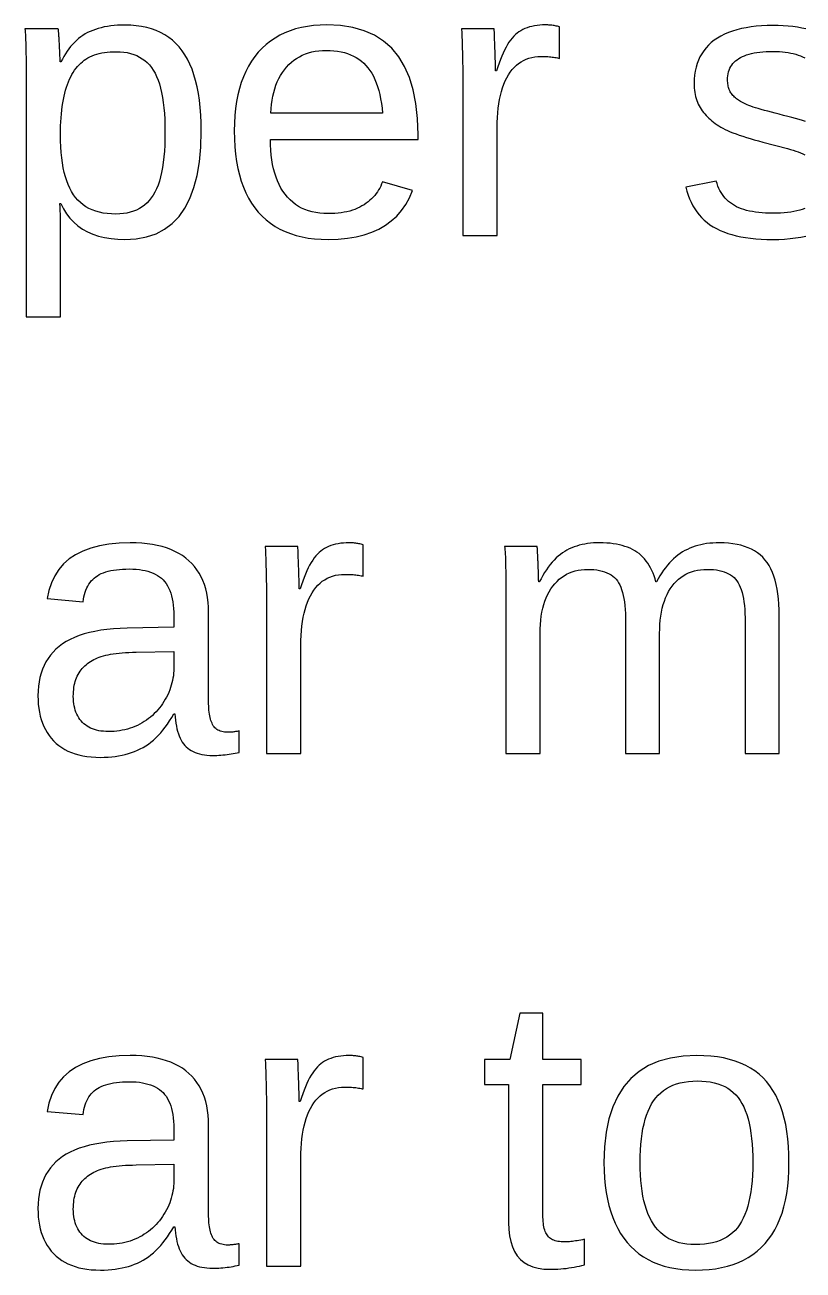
# Model space of a CAD drawing. Extents: x -27 to 133, y -77 to 15.
# Drawn here: x 80.68 to 85.23, y -76.61 to -69.33 of the extents above; entities that cross this region are included whole.
import ezdxf

# ---------------------------------------------------------------- set-up
doc = ezdxf.new("R2010")
doc.units = 0
doc.layers.get('0').update_dxf_attribs({"linetype": 'CONTINUOUS'})

msp = doc.modelspace()

# ---------------------------------------------------------------- linework, layer by layer
for points in [[(80.8902, -70.5646), (80.8902, -70.5377), (80.8901, -70.5129), (80.89, -70.4901), (80.8898, -70.4693), (80.8896, -70.4506), (80.8893, -70.4339), (80.8889, -70.4193), (80.8885, -70.4067), (80.8881, -70.3962), (80.8876, -70.3876), (80.887, -70.3812), (80.8864, -70.3767), (80.8858, -70.3743), (80.8914, -70.3743), (80.9072, -70.4055), (80.9253, -70.4341), (80.9455, -70.4602), (80.9679, -70.4839), (80.9925, -70.505), (81.0193, -70.5237), (81.0482, -70.5399), (81.0793, -70.5536), (81.1125, -70.5648), (81.148, -70.5735), (81.1856, -70.5797), (81.2254, -70.5834), (81.2673, -70.5847), (81.3332, -70.5809), (81.3938, -70.5697), (81.4491, -70.551), (81.4992, -70.5247), (81.544, -70.491), (81.5835, -70.4498), (81.6178, -70.4011), (81.6468, -70.3449), (81.6705, -70.2812), (81.6889, -70.21), (81.7021, -70.1313), (81.71, -70.0451), (81.7126, -69.9514), (81.712, -69.903), (81.71, -69.8566), (81.7067, -69.8123), (81.7022, -69.77), (81.6963, -69.7297), (81.689, -69.6914), (81.6805, -69.6552), (81.6707, -69.621), (81.6595, -69.5888), (81.6471, -69.5586), (81.6333, -69.5305), (81.6182, -69.5044), (81.6019, -69.4803), (81.5842, -69.4582), (81.5651, -69.4377), (81.5447, -69.4191), (81.523, -69.4023), (81.4999, -69.3872), (81.4755, -69.3739), (81.4498, -69.3623), (81.4227, -69.3526), (81.3943, -69.3446), (81.3646, -69.3384), (81.3335, -69.3339), (81.3011, -69.3313), (81.2673, -69.3304), (81.2454, -69.3307), (81.2242, -69.3316), (81.2037, -69.3332), (81.1838, -69.3353), (81.1646, -69.3381), (81.146, -69.3415), (81.1281, -69.3455), (81.1108, -69.3501), (81.0943, -69.3553), (81.0784, -69.3612), (81.0631, -69.3677), (81.0485, -69.3747), (81.0346, -69.3824), (81.0212, -69.3908), (81.0082, -69.3999), (80.9956, -69.4096), (80.9835, -69.4201), (80.9717, -69.4313), (80.9604, -69.4432), (80.9494, -69.4558), (80.9389, -69.4691), (80.9288, -69.4832), (80.9191, -69.4979), (80.9098, -69.5133), (80.9009, -69.5295), (80.8925, -69.5463), (80.888, -69.5463), (80.888, -69.5429), (80.8879, -69.539), (80.8879, -69.5346), (80.8877, -69.5299), (80.8876, -69.5247), (80.8874, -69.5191), (80.8872, -69.5131), (80.8869, -69.5066), (80.8867, -69.4998), (80.8863, -69.4925), (80.886, -69.4847), (80.8856, -69.4766), (80.8852, -69.468), (80.8848, -69.4594), (80.8844, -69.4512), (80.8839, -69.4433), (80.8835, -69.4357), (80.8831, -69.4285), (80.8827, -69.4217), (80.8824, -69.4152), (80.882, -69.409), (80.8816, -69.4032), (80.8812, -69.3978), (80.8809, -69.3927), (80.8805, -69.388), (80.8802, -69.3836), (80.8798, -69.3795), (80.8795, -69.3757), (80.8792, -69.3721), (80.8789, -69.3689), (80.8786, -69.3659), (80.8783, -69.3631), (80.8781, -69.3607), (80.8778, -69.3585), (80.8776, -69.3566), (80.8774, -69.355), (80.8772, -69.3536), (80.877, -69.3525), (80.8768, -69.3517), (80.6821, -69.3517), (80.6831, -69.3617), (80.684, -69.3732), (80.6849, -69.3863), (80.6856, -69.4008), (80.6863, -69.4168), (80.6869, -69.4344), (80.6874, -69.4534), (80.6878, -69.4739), (80.6882, -69.4959), (80.6885, -69.5194), (80.6887, -69.5444), (80.6888, -69.5709), (80.6888, -69.5989), (80.6888, -71.0378), (80.8902, -71.0378)], [(82.5132, -70.583), (82.5676, -70.5779), (82.6186, -70.5694), (82.6664, -70.5576), (82.7109, -70.5423), (82.7521, -70.5237), (82.79, -70.5016), (82.8247, -70.4762), (82.8561, -70.4474), (82.8843, -70.4152), (82.9092, -70.3796), (82.9308, -70.3406), (82.9491, -70.2983), (82.7723, -70.2479), (82.7677, -70.2601), (82.7625, -70.272), (82.7567, -70.2836), (82.7503, -70.2948), (82.7433, -70.3057), (82.7356, -70.3163), (82.7274, -70.3266), (82.7186, -70.3365), (82.7092, -70.3461), (82.6991, -70.3553), (82.6885, -70.3642), (82.6773, -70.3728), (82.6655, -70.3811), (82.653, -70.3888), (82.64, -70.396), (82.6263, -70.4025), (82.612, -70.4084), (82.5971, -70.4137), (82.5816, -70.4184), (82.5654, -70.4225), (82.5487, -70.4259), (82.5313, -70.4287), (82.5133, -70.4309), (82.4947, -70.4324), (82.4755, -70.4333), (82.4557, -70.4337), (82.4307, -70.433), (82.4066, -70.431), (82.3835, -70.4276), (82.3613, -70.423), (82.34, -70.4169), (82.3197, -70.4096), (82.3004, -70.4009), (82.2819, -70.3909), (82.2644, -70.3795), (82.2479, -70.3668), (82.2323, -70.3527), (82.2176, -70.3374), (82.2039, -70.3206), (82.1912, -70.3027), (82.1794, -70.2836), (82.1687, -70.2634), (82.159, -70.2421), (82.1504, -70.2196), (82.1427, -70.1961), (82.1361, -70.1714), (82.1305, -70.1455), (82.1259, -70.1186), (82.1223, -70.0905), (82.1198, -70.0613), (82.1183, -70.031), (82.1178, -69.9995), (82.9816, -69.9995), (82.9816, -69.9727), (82.9784, -69.8775), (82.9689, -69.7899), (82.9531, -69.71), (82.931, -69.6377), (82.9026, -69.5729), (82.8679, -69.5158), (82.8268, -69.4663), (82.7794, -69.4245), (82.7257, -69.3902), (82.6657, -69.3636), (82.5994, -69.3445), (82.5268, -69.3331), (82.4478, -69.3293), (82.4084, -69.3302), (82.3705, -69.3331), (82.3339, -69.3378), (82.2988, -69.3444), (82.2651, -69.353), (82.2328, -69.3634), (82.2019, -69.3757), (82.1725, -69.3899), (82.1445, -69.406), (82.1179, -69.424), (82.0928, -69.4438), (82.069, -69.4656), (82.0467, -69.4893), (82.0259, -69.5147), (82.0068, -69.5418), (81.9894, -69.5706), (81.9736, -69.601), (81.9595, -69.6331), (81.947, -69.6668), (81.9362, -69.7022), (81.9271, -69.7392), (81.9196, -69.7779), (81.9138, -69.8182), (81.9096, -69.8602), (81.9071, -69.9039), (81.9063, -69.9492), (81.9071, -69.9968), (81.9096, -70.0426), (81.9138, -70.0865), (81.9196, -70.1286), (81.9271, -70.1689), (81.9362, -70.2073), (81.947, -70.2439), (81.9595, -70.2786), (81.9736, -70.3115), (81.9894, -70.3426), (82.0068, -70.3718), (82.0259, -70.3992), (82.0467, -70.4247), (82.0691, -70.4484), (82.0929, -70.4701), (82.1183, -70.49), (82.1452, -70.508), (82.1737, -70.5241), (82.2036, -70.5383), (82.2351, -70.5506), (82.2681, -70.561), (82.3025, -70.5695), (82.3386, -70.5762), (82.3761, -70.5809), (82.4151, -70.5837), (82.4557, -70.5847)], [(83.4437, -69.9313), (83.4441, -69.9008), (83.4453, -69.8715), (83.4473, -69.8433), (83.45, -69.8162), (83.4535, -69.7902), (83.4578, -69.7652), (83.4629, -69.7414), (83.4687, -69.7188), (83.4754, -69.6972), (83.4828, -69.6767), (83.491, -69.6573), (83.5, -69.639), (83.5098, -69.6219), (83.5203, -69.6059), (83.5315, -69.5912), (83.5434, -69.5778), (83.556, -69.5657), (83.5693, -69.5548), (83.5833, -69.5452), (83.598, -69.5369), (83.6135, -69.5299), (83.6296, -69.5241), (83.6464, -69.5197), (83.6639, -69.5165), (83.6822, -69.5145), (83.7011, -69.5139), (83.7113, -69.514), (83.7211, -69.5142), (83.7306, -69.5145), (83.7399, -69.515), (83.7488, -69.5156), (83.7573, -69.5163), (83.7656, -69.5172), (83.7735, -69.5181), (83.7812, -69.5193), (83.7885, -69.5205), (83.7955, -69.5219), (83.8021, -69.5234), (83.8085, -69.5251), (83.8085, -69.3405), (83.8021, -69.3388), (83.7958, -69.3373), (83.7895, -69.3359), (83.7831, -69.3347), (83.7768, -69.3335), (83.7705, -69.3325), (83.7642, -69.3317), (83.758, -69.3309), (83.7517, -69.3304), (83.7455, -69.3299), (83.7392, -69.3296), (83.733, -69.3294), (83.7268, -69.3293), (83.7096, -69.3296), (83.6929, -69.3306), (83.6769, -69.3323), (83.6615, -69.3347), (83.6466, -69.3377), (83.6324, -69.3414), (83.6188, -69.3458), (83.6058, -69.3509), (83.5935, -69.3566), (83.5817, -69.3631), (83.5705, -69.3701), (83.56, -69.3779), (83.55, -69.3863), (83.5405, -69.3957), (83.5311, -69.4062), (83.5219, -69.4179), (83.5128, -69.4308), (83.504, -69.4448), (83.4953, -69.46), (83.4868, -69.4763), (83.4784, -69.4939), (83.4702, -69.5125), (83.4622, -69.5324), (83.4544, -69.5534), (83.4467, -69.5756), (83.4393, -69.5989), (83.4348, -69.5989), (83.4347, -69.5916), (83.4346, -69.5823), (83.4343, -69.5711), (83.4339, -69.5579), (83.4335, -69.5428), (83.4329, -69.5257), (83.4322, -69.5067), (83.4314, -69.4857), (83.4305, -69.4628), (83.4295, -69.4379), (83.4284, -69.4111), (83.4272, -69.3824), (83.4258, -69.3517), (83.2356, -69.3517), (83.2366, -69.3753), (83.2375, -69.3985), (83.2384, -69.4215), (83.2391, -69.4441), (83.2398, -69.4665), (83.2404, -69.4885), (83.2409, -69.5102), (83.2413, -69.5315), (83.2417, -69.5526), (83.242, -69.5733), (83.2422, -69.5937), (83.2423, -69.6139), (83.2423, -69.6336), (83.2423, -70.5623), (83.4437, -70.5623)], [(81.1878, -70.4352), (81.1632, -70.4332), (81.1397, -70.4299), (81.1173, -70.4252), (81.096, -70.4192), (81.0758, -70.4118), (81.0568, -70.4031), (81.0389, -70.3931), (81.0221, -70.3817), (81.0065, -70.369), (80.992, -70.355), (80.9786, -70.3396), (80.9663, -70.3229), (80.9551, -70.3047), (80.9447, -70.2851), (80.9353, -70.264), (80.9267, -70.2415), (80.919, -70.2174), (80.9123, -70.1919), (80.9064, -70.1648), (80.9015, -70.1363), (80.8974, -70.1063), (80.8943, -70.0749), (80.892, -70.0419), (80.8907, -70.0075), (80.8902, -69.9715), (80.8904, -69.9456), (80.8911, -69.9204), (80.8921, -69.896), (80.8936, -69.8723), (80.8954, -69.8494), (80.8977, -69.8272), (80.9005, -69.8058), (80.9036, -69.7852), (80.9071, -69.7653), (80.9111, -69.7462), (80.9155, -69.7279), (80.9203, -69.7103), (80.9255, -69.6935), (80.9311, -69.6774), (80.9371, -69.662), (80.9435, -69.6472), (80.9502, -69.6331), (80.9574, -69.6197), (80.9649, -69.6069), (80.9729, -69.5948), (80.9812, -69.5834), (80.9898, -69.5726), (80.9989, -69.5625), (81.0084, -69.5531), (81.0182, -69.5444), (81.0284, -69.5363), (81.0391, -69.5288), (81.0505, -69.522), (81.0624, -69.5157), (81.075, -69.5101), (81.0882, -69.505), (81.102, -69.5005), (81.1164, -69.4967), (81.1314, -69.4934), (81.1471, -69.4907), (81.1634, -69.4886), (81.1802, -69.4871), (81.1977, -69.4862), (81.2158, -69.4859), (81.2383, -69.4866), (81.2597, -69.4885), (81.2802, -69.4917), (81.2998, -69.4962), (81.3184, -69.502), (81.336, -69.509), (81.3527, -69.5174), (81.3685, -69.527), (81.3833, -69.5379), (81.3971, -69.5501), (81.41, -69.5636), (81.4219, -69.5784), (81.4329, -69.5945), (81.443, -69.612), (81.4523, -69.6313), (81.4608, -69.6522), (81.4684, -69.6749), (81.4753, -69.6993), (81.4814, -69.7254), (81.4866, -69.7532), (81.4911, -69.7827), (81.4947, -69.8139), (81.4975, -69.8469), (81.4995, -69.8815), (81.5008, -69.9178), (81.5012, -69.9559), (81.5008, -69.9949), (81.4995, -70.0322), (81.4975, -70.0677), (81.4946, -70.1015), (81.491, -70.1335), (81.4865, -70.1637), (81.4812, -70.1921), (81.4751, -70.2188), (81.4682, -70.2437), (81.4604, -70.2669), (81.4519, -70.2882), (81.4425, -70.3078), (81.4323, -70.3257), (81.4213, -70.342), (81.4092, -70.357), (81.3963, -70.3707), (81.3823, -70.3831), (81.3674, -70.3941), (81.3515, -70.4039), (81.3347, -70.4124), (81.3169, -70.4196), (81.2982, -70.4254), (81.2785, -70.43), (81.2578, -70.4333), (81.2362, -70.4352), (81.2136, -70.4359)], [(82.1215, -69.8192), (82.1239, -69.7942), (82.1273, -69.77), (82.1316, -69.7467), (82.1368, -69.7243), (82.143, -69.7027), (82.1501, -69.682), (82.1581, -69.6622), (82.1671, -69.6432), (82.177, -69.6251), (82.1878, -69.6079), (82.1996, -69.5915), (82.2123, -69.576), (82.2258, -69.5615), (82.2401, -69.5482), (82.2551, -69.536), (82.2707, -69.525), (82.2872, -69.5152), (82.3043, -69.5065), (82.3222, -69.499), (82.3407, -69.4926), (82.3601, -69.4874), (82.3801, -69.4833), (82.4008, -69.4804), (82.4223, -69.4787), (82.4445, -69.4781), (82.4673, -69.4786), (82.4893, -69.4802), (82.5104, -69.4828), (82.5308, -69.4864), (82.5502, -69.4911), (82.5689, -69.4968), (82.5867, -69.5036), (82.6037, -69.5114), (82.6198, -69.5202), (82.6351, -69.5301), (82.6496, -69.541), (82.6633, -69.5529), (82.6761, -69.5659), (82.6881, -69.5801), (82.6994, -69.5954), (82.7099, -69.612), (82.7196, -69.6298), (82.7286, -69.6488), (82.7369, -69.6691), (82.7443, -69.6905), (82.7511, -69.7132), (82.7571, -69.7372), (82.7623, -69.7623), (82.7668, -69.7887), (82.7705, -69.8163), (82.7734, -69.8451), (82.12, -69.8451)], [(81.1464, -73.6144), (81.1681, -73.6134), (81.1894, -73.6117), (81.2101, -73.6093), (81.2303, -73.6063), (81.25, -73.6025), (81.2691, -73.5981), (81.2878, -73.593), (81.3059, -73.5872), (81.3234, -73.5807), (81.3405, -73.5735), (81.357, -73.5657), (81.3731, -73.5572), (81.3887, -73.5478), (81.404, -73.5375), (81.419, -73.5263), (81.4337, -73.514), (81.4481, -73.5008), (81.4622, -73.4867), (81.476, -73.4716), (81.4895, -73.4555), (81.5027, -73.4385), (81.5157, -73.4205), (81.5283, -73.4016), (81.5406, -73.3817), (81.5526, -73.3608), (81.5593, -73.3608), (81.5606, -73.3797), (81.5625, -73.3978), (81.5648, -73.4151), (81.5677, -73.4316), (81.571, -73.4474), (81.575, -73.4623), (81.5794, -73.4765), (81.5843, -73.4898), (81.5898, -73.5024), (81.5958, -73.5142), (81.6023, -73.5252), (81.6094, -73.5354), (81.617, -73.5449), (81.6252, -73.5536), (81.6341, -73.5615), (81.6437, -73.5688), (81.6541, -73.5754), (81.6651, -73.5814), (81.677, -73.5866), (81.6895, -73.5911), (81.7027, -73.5949), (81.7167, -73.598), (81.7314, -73.6005), (81.7468, -73.6022), (81.7629, -73.6033), (81.7798, -73.6036), (81.792, -73.6035), (81.8041, -73.6032), (81.8163, -73.6026), (81.8283, -73.6019), (81.8404, -73.601), (81.8524, -73.5998), (81.8644, -73.5984), (81.8763, -73.5968), (81.8882, -73.595), (81.9, -73.593), (81.9118, -73.5908), (81.9236, -73.5883), (81.9353, -73.5857), (81.9353, -73.4604), (81.9297, -73.4615), (81.9241, -73.4626), (81.9187, -73.4636), (81.9133, -73.4645), (81.9081, -73.4653), (81.9029, -73.4659), (81.8978, -73.4666), (81.8928, -73.4671), (81.8879, -73.4675), (81.8831, -73.4678), (81.8784, -73.468), (81.8738, -73.4682), (81.8693, -73.4682), (81.8594, -73.468), (81.85, -73.4671), (81.8411, -73.4658), (81.8327, -73.4639), (81.8248, -73.4615), (81.8174, -73.4586), (81.8105, -73.4551), (81.8041, -73.4511), (81.7983, -73.4465), (81.7929, -73.4414), (81.788, -73.4358), (81.7836, -73.4296), (81.7798, -73.4229), (81.7763, -73.4157), (81.7731, -73.4079), (81.7702, -73.3996), (81.7675, -73.3908), (81.7652, -73.3815), (81.7631, -73.3717), (81.7613, -73.3613), (81.7597, -73.3504), (81.7585, -73.339), (81.7575, -73.327), (81.7568, -73.3146), (81.7564, -73.3016), (81.7563, -73.2881), (81.7563, -72.7667), (81.7556, -72.7367), (81.7535, -72.7079), (81.7501, -72.6802), (81.7454, -72.6536), (81.7392, -72.6281), (81.7317, -72.6038), (81.7229, -72.5805), (81.7126, -72.5583), (81.701, -72.5372), (81.6881, -72.5173), (81.6738, -72.4984), (81.6581, -72.4807), (81.641, -72.464), (81.6226, -72.4485), (81.6029, -72.4343), (81.5818, -72.4213), (81.5594, -72.4095), (81.5357, -72.399), (81.5106, -72.3897), (81.4841, -72.3817), (81.4564, -72.3749), (81.4273, -72.3693), (81.3969, -72.365), (81.3651, -72.3619), (81.332, -72.36), (81.2975, -72.3594), (81.233, -72.3613), (81.173, -72.3671), (81.1175, -72.3768), (81.0666, -72.3903), (81.0202, -72.4077), (80.9783, -72.429), (80.9409, -72.4541), (80.9081, -72.4831), (80.8798, -72.516), (80.8561, -72.5527), (80.8368, -72.5933), (80.8221, -72.6378), (80.8119, -72.6861), (81.0223, -72.7051), (81.0245, -72.69), (81.0272, -72.6754), (81.0306, -72.6616), (81.0345, -72.6484), (81.039, -72.6358), (81.0441, -72.6239), (81.0498, -72.6126), (81.0561, -72.602), (81.0629, -72.592), (81.0703, -72.5826), (81.0783, -72.574), (81.0869, -72.5659), (81.0961, -72.5586), (81.106, -72.5518), (81.1168, -72.5455), (81.1285, -72.5398), (81.141, -72.5347), (81.1544, -72.53), (81.1687, -72.526), (81.1838, -72.5224), (81.1998, -72.5195), (81.2167, -72.517), (81.2345, -72.5151), (81.2531, -72.5138), (81.2727, -72.5129), (81.293, -72.5127), (81.3133, -72.513), (81.3327, -72.5142), (81.3512, -72.5161), (81.3689, -72.5187), (81.3857, -72.5221), (81.4017, -72.5263), (81.4169, -72.5312), (81.4312, -72.5368), (81.4446, -72.5432), (81.4572, -72.5504), (81.469, -72.5583), (81.4799, -72.567), (81.49, -72.5765), (81.4992, -72.5868), (81.5078, -72.5981), (81.5156, -72.6104), (81.5226, -72.6237), (81.5289, -72.6379), (81.5345, -72.6532), (81.5393, -72.6695), (81.5434, -72.6867), (81.5467, -72.705), (81.5493, -72.7242), (81.5512, -72.7445), (81.5523, -72.7657), (81.5526, -72.7879), (81.5526, -72.8539), (81.2807, -72.8584), (81.2393, -72.86), (81.1996, -72.8627), (81.1618, -72.8665), (81.1257, -72.8714), (81.0914, -72.8775), (81.059, -72.8846), (81.0283, -72.8929), (80.9994, -72.9023), (80.9723, -72.9128), (80.947, -72.9244), (80.9235, -72.9371), (80.9018, -72.9509), (80.8819, -72.9658), (80.8636, -72.9818), (80.8467, -72.9989), (80.8314, -73.017), (80.8175, -73.0361), (80.805, -73.0562), (80.7941, -73.0774), (80.7846, -73.0996), (80.7765, -73.1228), (80.7699, -73.1471), (80.7648, -73.1724), (80.7611, -73.1987), (80.7589, -73.2261), (80.7582, -73.2545), (80.7588, -73.2799), (80.7604, -73.3045), (80.7631, -73.3282), (80.7669, -73.351), (80.7718, -73.373), (80.7778, -73.3942), (80.7848, -73.4145), (80.793, -73.4339), (80.8022, -73.4526), (80.8125, -73.4703), (80.8239, -73.4873), (80.8364, -73.5033), (80.85, -73.5186), (80.8646, -73.5328), (80.8803, -73.5459), (80.8971, -73.5579), (80.915, -73.5687), (80.9339, -73.5783), (80.954, -73.5869), (80.975, -73.5943), (80.9972, -73.6006), (81.0204, -73.6057), (81.0447, -73.6097), (81.0701, -73.6125), (81.0966, -73.6142), (81.1241, -73.6148)], [(82.2957, -72.9614), (82.2961, -72.9309), (82.2972, -72.9016), (82.2992, -72.8734), (82.3019, -72.8463), (82.3054, -72.8202), (82.3097, -72.7953), (82.3148, -72.7715), (82.3207, -72.7489), (82.3273, -72.7273), (82.3347, -72.7068), (82.3429, -72.6874), (82.3519, -72.6691), (82.3617, -72.652), (82.3722, -72.636), (82.3834, -72.6213), (82.3953, -72.6079), (82.4079, -72.5958), (82.4212, -72.5849), (82.4353, -72.5753), (82.45, -72.567), (82.4654, -72.56), (82.4815, -72.5542), (82.4983, -72.5498), (82.5159, -72.5466), (82.5341, -72.5446), (82.553, -72.544), (82.5632, -72.5441), (82.573, -72.5443), (82.5826, -72.5446), (82.5918, -72.5451), (82.6007, -72.5457), (82.6093, -72.5464), (82.6175, -72.5472), (82.6255, -72.5482), (82.6331, -72.5494), (82.6404, -72.5506), (82.6474, -72.552), (82.6541, -72.5535), (82.6604, -72.5552), (82.6604, -72.3706), (82.6541, -72.3689), (82.6477, -72.3674), (82.6414, -72.366), (82.6351, -72.3647), (82.6287, -72.3636), (82.6224, -72.3626), (82.6162, -72.3618), (82.6099, -72.361), (82.6036, -72.3604), (82.5974, -72.36), (82.5912, -72.3597), (82.5849, -72.3595), (82.5787, -72.3594), (82.5615, -72.3597), (82.5448, -72.3607), (82.5288, -72.3624), (82.5134, -72.3648), (82.4986, -72.3678), (82.4844, -72.3715), (82.4708, -72.3759), (82.4578, -72.381), (82.4454, -72.3867), (82.4336, -72.3931), (82.4224, -72.4002), (82.4119, -72.408), (82.4019, -72.4164), (82.3924, -72.4258), (82.383, -72.4363), (82.3738, -72.448), (82.3648, -72.4609), (82.3559, -72.4749), (82.3472, -72.4901), (82.3387, -72.5064), (82.3303, -72.524), (82.3222, -72.5426), (82.3142, -72.5625), (82.3063, -72.5835), (82.2987, -72.6057), (82.2912, -72.629), (82.2867, -72.629), (82.2867, -72.6217), (82.2865, -72.6124), (82.2862, -72.6012), (82.2859, -72.588), (82.2854, -72.5729), (82.2848, -72.5558), (82.2841, -72.5368), (82.2833, -72.5158), (82.2824, -72.4929), (82.2814, -72.468), (82.2803, -72.4412), (82.2791, -72.4125), (82.2778, -72.3818), (82.0876, -72.3818), (82.0885, -72.4054), (82.0895, -72.4286), (82.0903, -72.4516), (82.091, -72.4742), (82.0917, -72.4966), (82.0923, -72.5186), (82.0928, -72.5403), (82.0933, -72.5616), (82.0936, -72.5827), (82.0939, -72.6034), (82.0941, -72.6238), (82.0942, -72.6439), (82.0943, -72.6637), (82.0943, -73.5924), (82.2957, -73.5924)], [(83.6944, -72.8909), (83.6948, -72.8638), (83.6962, -72.8377), (83.6984, -72.8125), (83.7015, -72.7883), (83.7055, -72.7651), (83.7104, -72.7428), (83.7161, -72.7214), (83.7228, -72.701), (83.7303, -72.6816), (83.7387, -72.6631), (83.7481, -72.6456), (83.7583, -72.629), (83.7694, -72.6134), (83.7812, -72.5988), (83.7937, -72.5854), (83.8068, -72.5732), (83.8206, -72.5621), (83.835, -72.5522), (83.85, -72.5435), (83.8657, -72.5359), (83.882, -72.5295), (83.8989, -72.5242), (83.9165, -72.5202), (83.9347, -72.5172), (83.9535, -72.5155), (83.973, -72.5149), (83.9918, -72.5153), (84.0097, -72.5165), (84.0267, -72.5185), (84.0428, -72.5213), (84.058, -72.5248), (84.0722, -72.5292), (84.0856, -72.5344), (84.098, -72.5403), (84.1095, -72.5471), (84.1201, -72.5546), (84.1298, -72.563), (84.1386, -72.5721), (84.1464, -72.5821), (84.1535, -72.593), (84.1601, -72.6053), (84.1661, -72.6188), (84.1715, -72.6336), (84.1763, -72.6497), (84.1806, -72.6671), (84.1843, -72.6858), (84.1874, -72.7058), (84.19, -72.727), (84.192, -72.7496), (84.1934, -72.7734), (84.1943, -72.7985), (84.1945, -72.8249), (84.1945, -73.5924), (84.3937, -73.5924), (84.3937, -72.8909), (84.3941, -72.8636), (84.3954, -72.8374), (84.3976, -72.8121), (84.4006, -72.7878), (84.4046, -72.7645), (84.4093, -72.7421), (84.415, -72.7207), (84.4215, -72.7003), (84.4288, -72.6809), (84.4371, -72.6624), (84.4462, -72.6449), (84.4561, -72.6284), (84.467, -72.6128), (84.4786, -72.5983), (84.4909, -72.585), (84.5039, -72.5729), (84.5177, -72.5618), (84.5321, -72.552), (84.5472, -72.5433), (84.5629, -72.5358), (84.5794, -72.5294), (84.5966, -72.5242), (84.6145, -72.5201), (84.6331, -72.5172), (84.6523, -72.5155), (84.6723, -72.5149), (84.6911, -72.5153), (84.709, -72.5165), (84.726, -72.5185), (84.7421, -72.5213), (84.7573, -72.5248), (84.7715, -72.5292), (84.7849, -72.5344), (84.7973, -72.5403), (84.8088, -72.5471), (84.8194, -72.5546), (84.8291, -72.563), (84.8379, -72.5721), (84.8457, -72.5821), (84.8529, -72.593), (84.8594, -72.6053), (84.8654, -72.6188), (84.8708, -72.6336), (84.8756, -72.6497), (84.8799, -72.6671), (84.8836, -72.6858), (84.8867, -72.7058), (84.8893, -72.727), (84.8913, -72.7496), (84.8927, -72.7734), (84.8936, -72.7985), (84.8939, -72.8249), (84.8939, -73.5924), (85.093, -73.5924), (85.093, -72.7857), (85.0925, -72.7515), (85.091, -72.7188), (85.0886, -72.6876), (85.0851, -72.658), (85.0807, -72.6298), (85.0753, -72.6032), (85.0688, -72.5781), (85.0614, -72.5544), (85.0531, -72.5323), (85.0437, -72.5117), (85.0333, -72.4926), (85.022, -72.475), (85.0097, -72.459), (84.9962, -72.4442), (84.9816, -72.4307), (84.9659, -72.4183), (84.9489, -72.4071), (84.9307, -72.3971), (84.9114, -72.3883), (84.8909, -72.3806), (84.8691, -72.3741), (84.8462, -72.3688), (84.8222, -72.3647), (84.7969, -72.3617), (84.7704, -72.36), (84.7428, -72.3594), (84.7236, -72.3597), (84.7048, -72.3607), (84.6864, -72.3622), (84.6685, -72.3645), (84.6511, -72.3673), (84.6341, -72.3708), (84.6175, -72.375), (84.6014, -72.3797), (84.5857, -72.3851), (84.5705, -72.3912), (84.5557, -72.3978), (84.5413, -72.4052), (84.5274, -72.4131), (84.5139, -72.4218), (84.5007, -72.4312), (84.4878, -72.4415), (84.4752, -72.4526), (84.4629, -72.4645), (84.4509, -72.4772), (84.4392, -72.4907), (84.4279, -72.505), (84.4169, -72.5202), (84.4061, -72.5361), (84.3957, -72.5528), (84.3856, -72.5704), (84.3758, -72.5888), (84.3724, -72.5888), (84.3673, -72.5707), (84.3616, -72.5535), (84.3554, -72.537), (84.3486, -72.5212), (84.3411, -72.5063), (84.3332, -72.4921), (84.3246, -72.4786), (84.3154, -72.466), (84.3057, -72.4541), (84.2954, -72.443), (84.2846, -72.4326), (84.2731, -72.423), (84.2611, -72.4142), (84.2485, -72.4061), (84.2351, -72.3986), (84.2211, -72.3918), (84.2064, -72.3857), (84.191, -72.3802), (84.175, -72.3753), (84.1582, -72.3711), (84.1408, -72.3675), (84.1227, -72.3646), (84.1039, -72.3623), (84.0845, -72.3607), (84.0643, -72.3597), (84.0435, -72.3594), (84.0251, -72.3597), (84.0072, -72.3606), (83.9897, -72.3621), (83.9726, -72.3642), (83.956, -72.3668), (83.9398, -72.3701), (83.9241, -72.374), (83.9087, -72.3785), (83.8939, -72.3835), (83.8794, -72.3892), (83.8654, -72.3954), (83.8519, -72.4023), (83.8387, -72.4097), (83.8259, -72.418), (83.8134, -72.4271), (83.801, -72.4372), (83.7889, -72.4481), (83.777, -72.4601), (83.7653, -72.4729), (83.7539, -72.4867), (83.7427, -72.5014), (83.7317, -72.517), (83.7209, -72.5335), (83.7103, -72.551), (83.7, -72.5694), (83.6899, -72.5888), (83.6866, -72.5888), (83.6862, -72.5755), (83.6859, -72.5629), (83.6856, -72.551), (83.6852, -72.5397), (83.6849, -72.5291), (83.6846, -72.5192), (83.6843, -72.5099), (83.684, -72.5014), (83.6837, -72.4935), (83.6834, -72.4862), (83.6832, -72.4796), (83.6829, -72.4737), (83.6826, -72.4685), (83.6824, -72.4636), (83.6821, -72.4588), (83.6819, -72.4542), (83.6817, -72.4495), (83.6814, -72.445), (83.6812, -72.4406), (83.681, -72.4362), (83.6808, -72.432), (83.6806, -72.4278), (83.6804, -72.4237), (83.6802, -72.4197), (83.68, -72.4158), (83.6798, -72.412), (83.6797, -72.4083), (83.6795, -72.4048), (83.6793, -72.4016), (83.6791, -72.3986), (83.679, -72.3959), (83.6788, -72.3933), (83.6786, -72.391), (83.6785, -72.3889), (83.6783, -72.387), (83.6781, -72.3854), (83.678, -72.3839), (83.6778, -72.3827), (83.6776, -72.3818), (83.4874, -72.3818), (83.4884, -72.39), (83.4893, -72.4001), (83.4901, -72.4122), (83.4909, -72.4263), (83.4916, -72.4422), (83.4922, -72.4602), (83.4927, -72.4801), (83.4931, -72.5019), (83.4935, -72.5257), (83.4937, -72.5514), (83.4939, -72.5791), (83.4941, -72.6087), (83.4941, -72.6402), (83.4941, -73.5924), (83.6944, -73.5924)], [(81.1551, -73.4634), (81.1407, -73.4625), (81.1269, -73.4609), (81.1137, -73.4587), (81.1009, -73.4558), (81.0887, -73.4523), (81.0771, -73.4482), (81.0659, -73.4434), (81.0554, -73.438), (81.0453, -73.432), (81.0358, -73.4253), (81.0268, -73.418), (81.0184, -73.41), (81.0105, -73.4015), (81.0033, -73.3925), (80.9967, -73.3829), (80.9907, -73.3728), (80.9853, -73.3621), (80.9806, -73.3509), (80.9765, -73.3392), (80.9731, -73.327), (80.9702, -73.3142), (80.968, -73.3009), (80.9665, -73.2871), (80.9655, -73.2727), (80.9652, -73.2579), (80.9654, -73.2441), (80.9661, -73.2308), (80.9673, -73.2179), (80.9689, -73.2054), (80.971, -73.1933), (80.9735, -73.1816), (80.9766, -73.1703), (80.98, -73.1595), (80.984, -73.149), (80.9884, -73.139), (80.9932, -73.1293), (80.9986, -73.1201), (81.0044, -73.1113), (81.0106, -73.1029), (81.0172, -73.0948), (81.0243, -73.087), (81.0317, -73.0796), (81.0395, -73.0726), (81.0478, -73.0658), (81.0564, -73.0595), (81.0655, -73.0535), (81.0749, -73.0478), (81.0848, -73.0424), (81.0951, -73.0374), (81.1057, -73.0328), (81.1168, -73.0285), (81.1285, -73.0245), (81.141, -73.0208), (81.1543, -73.0174), (81.1684, -73.0143), (81.1834, -73.0115), (81.1991, -73.0089), (81.2157, -73.0067), (81.2331, -73.0048), (81.2513, -73.0031), (81.2703, -73.0017), (81.2901, -73.0007), (81.3108, -72.9999), (81.3322, -72.9994), (81.5526, -72.9949), (81.5526, -73.0945), (81.5523, -73.1088), (81.5515, -73.123), (81.55, -73.1371), (81.5479, -73.1512), (81.5453, -73.1652), (81.542, -73.1792), (81.5382, -73.1931), (81.5338, -73.2069), (81.5288, -73.2207), (81.5232, -73.2344), (81.517, -73.2481), (81.5102, -73.2617), (81.5028, -73.2752), (81.495, -73.2885), (81.4867, -73.3013), (81.4779, -73.3137), (81.4688, -73.3257), (81.4592, -73.3372), (81.4491, -73.3483), (81.4387, -73.3589), (81.4278, -73.3691), (81.4165, -73.3789), (81.4047, -73.3882), (81.3925, -73.397), (81.3799, -73.4054), (81.3669, -73.4134), (81.3535, -73.4208), (81.3398, -73.4277), (81.3258, -73.434), (81.3115, -73.4396), (81.297, -73.4447), (81.2821, -73.4491), (81.267, -73.453), (81.2515, -73.4563), (81.2358, -73.459), (81.2198, -73.4611), (81.2035, -73.4626), (81.1869, -73.4635), (81.17, -73.4637)], [(83.7674, -76.6102), (83.7834, -76.6097), (83.7992, -76.6089), (83.8151, -76.6078), (83.8308, -76.6063), (83.8466, -76.6046), (83.8622, -76.6025), (83.8778, -76.6001), (83.8934, -76.5974), (83.9089, -76.5944), (83.9243, -76.5911), (83.9397, -76.5874), (83.9551, -76.5835), (83.9551, -76.4346), (83.9436, -76.437), (83.9325, -76.4391), (83.9219, -76.441), (83.9117, -76.4428), (83.9019, -76.4444), (83.8925, -76.4458), (83.8835, -76.447), (83.875, -76.448), (83.8669, -76.4488), (83.8592, -76.4495), (83.852, -76.4499), (83.8451, -76.4502), (83.8387, -76.4503), (83.8281, -76.4501), (83.818, -76.4495), (83.8084, -76.4484), (83.7993, -76.447), (83.7907, -76.4451), (83.7826, -76.4428), (83.775, -76.4401), (83.7679, -76.437), (83.7612, -76.4334), (83.7551, -76.4295), (83.7495, -76.4251), (83.7443, -76.4203), (83.7397, -76.4151), (83.7355, -76.4093), (83.7316, -76.403), (83.7281, -76.396), (83.7248, -76.3885), (83.722, -76.3803), (83.7194, -76.3715), (83.7172, -76.362), (83.7154, -76.352), (83.7139, -76.3413), (83.7127, -76.3301), (83.7118, -76.3182), (83.7113, -76.3057), (83.7112, -76.2925), (83.7112, -75.5283), (83.935, -75.5283), (83.935, -75.3818), (83.7112, -75.3818), (83.7112, -75.111), (83.5769, -75.111), (83.5176, -75.3818), (83.3699, -75.3818), (83.3699, -75.5283), (83.5098, -75.5283), (83.5098, -76.3362), (83.5112, -76.3767), (83.5155, -76.414), (83.5226, -76.4481), (83.5327, -76.4789), (83.5455, -76.5065), (83.5613, -76.5308), (83.5798, -76.5519), (83.6013, -76.5698), (83.6256, -76.5844), (83.6528, -76.5957), (83.6828, -76.6038), (83.7157, -76.6087), (83.7514, -76.6103)], [(81.1464, -76.6144), (81.1681, -76.6134), (81.1894, -76.6117), (81.2101, -76.6093), (81.2303, -76.6063), (81.25, -76.6025), (81.2691, -76.5981), (81.2878, -76.593), (81.3059, -76.5872), (81.3234, -76.5807), (81.3405, -76.5735), (81.357, -76.5657), (81.3731, -76.5572), (81.3887, -76.5478), (81.404, -76.5375), (81.419, -76.5263), (81.4337, -76.514), (81.4481, -76.5008), (81.4622, -76.4867), (81.476, -76.4716), (81.4895, -76.4555), (81.5027, -76.4385), (81.5157, -76.4205), (81.5283, -76.4016), (81.5406, -76.3817), (81.5526, -76.3608), (81.5593, -76.3608), (81.5606, -76.3797), (81.5625, -76.3978), (81.5648, -76.4151), (81.5677, -76.4316), (81.571, -76.4474), (81.575, -76.4623), (81.5794, -76.4765), (81.5843, -76.4898), (81.5898, -76.5024), (81.5958, -76.5142), (81.6023, -76.5252), (81.6094, -76.5354), (81.617, -76.5449), (81.6252, -76.5536), (81.6341, -76.5615), (81.6437, -76.5688), (81.6541, -76.5754), (81.6651, -76.5814), (81.677, -76.5866), (81.6895, -76.5911), (81.7027, -76.5949), (81.7167, -76.598), (81.7314, -76.6005), (81.7468, -76.6022), (81.7629, -76.6033), (81.7798, -76.6036), (81.792, -76.6035), (81.8041, -76.6032), (81.8163, -76.6026), (81.8283, -76.6019), (81.8404, -76.601), (81.8524, -76.5998), (81.8644, -76.5984), (81.8763, -76.5968), (81.8882, -76.595), (81.9, -76.593), (81.9118, -76.5908), (81.9236, -76.5883), (81.9353, -76.5857), (81.9353, -76.4604), (81.9297, -76.4615), (81.9241, -76.4626), (81.9187, -76.4636), (81.9133, -76.4645), (81.9081, -76.4653), (81.9029, -76.4659), (81.8978, -76.4666), (81.8928, -76.4671), (81.8879, -76.4675), (81.8831, -76.4678), (81.8784, -76.468), (81.8738, -76.4682), (81.8693, -76.4682), (81.8594, -76.468), (81.85, -76.4671), (81.8411, -76.4658), (81.8327, -76.4639), (81.8248, -76.4615), (81.8174, -76.4586), (81.8105, -76.4551), (81.8041, -76.4511), (81.7983, -76.4465), (81.7929, -76.4414), (81.788, -76.4358), (81.7836, -76.4296), (81.7798, -76.4229), (81.7763, -76.4157), (81.7731, -76.4079), (81.7702, -76.3996), (81.7675, -76.3908), (81.7652, -76.3815), (81.7631, -76.3717), (81.7613, -76.3613), (81.7597, -76.3504), (81.7585, -76.339), (81.7575, -76.327), (81.7568, -76.3146), (81.7564, -76.3016), (81.7563, -76.2881), (81.7563, -75.7667), (81.7556, -75.7367), (81.7535, -75.7079), (81.7501, -75.6802), (81.7454, -75.6536), (81.7392, -75.6281), (81.7317, -75.6038), (81.7229, -75.5805), (81.7126, -75.5583), (81.701, -75.5372), (81.6881, -75.5173), (81.6738, -75.4984), (81.6581, -75.4807), (81.641, -75.464), (81.6226, -75.4485), (81.6029, -75.4343), (81.5818, -75.4213), (81.5594, -75.4095), (81.5357, -75.399), (81.5106, -75.3897), (81.4841, -75.3817), (81.4564, -75.3749), (81.4273, -75.3693), (81.3969, -75.365), (81.3651, -75.3619), (81.332, -75.36), (81.2975, -75.3594), (81.233, -75.3613), (81.173, -75.3671), (81.1175, -75.3768), (81.0666, -75.3903), (81.0202, -75.4077), (80.9783, -75.429), (80.9409, -75.4541), (80.9081, -75.4831), (80.8798, -75.516), (80.8561, -75.5527), (80.8368, -75.5933), (80.8221, -75.6378), (80.8119, -75.6861), (81.0223, -75.7051), (81.0245, -75.69), (81.0272, -75.6754), (81.0306, -75.6616), (81.0345, -75.6484), (81.039, -75.6358), (81.0441, -75.6239), (81.0498, -75.6126), (81.0561, -75.602), (81.0629, -75.592), (81.0703, -75.5826), (81.0783, -75.574), (81.0869, -75.5659), (81.0961, -75.5586), (81.106, -75.5518), (81.1168, -75.5455), (81.1285, -75.5398), (81.141, -75.5347), (81.1544, -75.53), (81.1687, -75.526), (81.1838, -75.5224), (81.1998, -75.5195), (81.2167, -75.517), (81.2345, -75.5151), (81.2531, -75.5138), (81.2727, -75.5129), (81.293, -75.5127), (81.3133, -75.513), (81.3327, -75.5142), (81.3512, -75.5161), (81.3689, -75.5187), (81.3857, -75.5221), (81.4017, -75.5263), (81.4169, -75.5312), (81.4312, -75.5368), (81.4446, -75.5432), (81.4572, -75.5504), (81.469, -75.5583), (81.4799, -75.567), (81.49, -75.5765), (81.4992, -75.5868), (81.5078, -75.5981), (81.5156, -75.6104), (81.5226, -75.6237), (81.5289, -75.6379), (81.5345, -75.6532), (81.5393, -75.6695), (81.5434, -75.6867), (81.5467, -75.705), (81.5493, -75.7242), (81.5512, -75.7445), (81.5523, -75.7657), (81.5526, -75.7879), (81.5526, -75.8539), (81.2807, -75.8584), (81.2393, -75.86), (81.1996, -75.8627), (81.1618, -75.8665), (81.1257, -75.8714), (81.0914, -75.8775), (81.059, -75.8846), (81.0283, -75.8929), (80.9994, -75.9023), (80.9723, -75.9128), (80.947, -75.9244), (80.9235, -75.9371), (80.9018, -75.9509), (80.8819, -75.9658), (80.8636, -75.9818), (80.8467, -75.9989), (80.8314, -76.017), (80.8175, -76.0361), (80.805, -76.0562), (80.7941, -76.0774), (80.7846, -76.0996), (80.7765, -76.1228), (80.7699, -76.1471), (80.7648, -76.1724), (80.7611, -76.1987), (80.7589, -76.2261), (80.7582, -76.2545), (80.7588, -76.2799), (80.7604, -76.3045), (80.7631, -76.3282), (80.7669, -76.351), (80.7718, -76.373), (80.7778, -76.3942), (80.7848, -76.4145), (80.793, -76.4339), (80.8022, -76.4526), (80.8125, -76.4703), (80.8239, -76.4873), (80.8364, -76.5033), (80.85, -76.5186), (80.8646, -76.5328), (80.8803, -76.5459), (80.8971, -76.5579), (80.915, -76.5687), (80.9339, -76.5783), (80.954, -76.5869), (80.975, -76.5943), (80.9972, -76.6006), (81.0204, -76.6057), (81.0447, -76.6097), (81.0701, -76.6125), (81.0966, -76.6142), (81.1241, -76.6148)], [(82.2957, -75.9614), (82.2961, -75.9309), (82.2972, -75.9016), (82.2992, -75.8734), (82.3019, -75.8463), (82.3054, -75.8202), (82.3097, -75.7953), (82.3148, -75.7715), (82.3207, -75.7489), (82.3273, -75.7273), (82.3347, -75.7068), (82.3429, -75.6874), (82.3519, -75.6691), (82.3617, -75.652), (82.3722, -75.636), (82.3834, -75.6213), (82.3953, -75.6079), (82.4079, -75.5958), (82.4212, -75.5849), (82.4353, -75.5753), (82.45, -75.567), (82.4654, -75.56), (82.4815, -75.5542), (82.4983, -75.5498), (82.5159, -75.5466), (82.5341, -75.5446), (82.553, -75.544), (82.5632, -75.5441), (82.573, -75.5443), (82.5826, -75.5446), (82.5918, -75.5451), (82.6007, -75.5457), (82.6093, -75.5464), (82.6175, -75.5472), (82.6255, -75.5482), (82.6331, -75.5494), (82.6404, -75.5506), (82.6474, -75.552), (82.6541, -75.5535), (82.6604, -75.5552), (82.6604, -75.3706), (82.6541, -75.3689), (82.6477, -75.3674), (82.6414, -75.366), (82.6351, -75.3647), (82.6287, -75.3636), (82.6224, -75.3626), (82.6162, -75.3618), (82.6099, -75.361), (82.6036, -75.3604), (82.5974, -75.36), (82.5912, -75.3597), (82.5849, -75.3595), (82.5787, -75.3594), (82.5615, -75.3597), (82.5448, -75.3607), (82.5288, -75.3624), (82.5134, -75.3648), (82.4986, -75.3678), (82.4844, -75.3715), (82.4708, -75.3759), (82.4578, -75.381), (82.4454, -75.3867), (82.4336, -75.3931), (82.4224, -75.4002), (82.4119, -75.408), (82.4019, -75.4164), (82.3924, -75.4258), (82.383, -75.4363), (82.3738, -75.448), (82.3648, -75.4609), (82.3559, -75.4749), (82.3472, -75.4901), (82.3387, -75.5064), (82.3303, -75.524), (82.3222, -75.5426), (82.3142, -75.5625), (82.3063, -75.5835), (82.2987, -75.6057), (82.2912, -75.629), (82.2867, -75.629), (82.2867, -75.6217), (82.2865, -75.6124), (82.2862, -75.6012), (82.2859, -75.588), (82.2854, -75.5729), (82.2848, -75.5558), (82.2841, -75.5368), (82.2833, -75.5158), (82.2824, -75.4929), (82.2814, -75.468), (82.2803, -75.4412), (82.2791, -75.4125), (82.2778, -75.3818), (82.0876, -75.3818), (82.0885, -75.4054), (82.0895, -75.4286), (82.0903, -75.4516), (82.091, -75.4742), (82.0917, -75.4966), (82.0923, -75.5186), (82.0928, -75.5403), (82.0933, -75.5616), (82.0936, -75.5827), (82.0939, -75.6034), (82.0941, -75.6238), (82.0942, -75.6439), (82.0943, -75.6637), (82.0943, -76.5924), (82.2957, -76.5924)], [(84.6443, -76.6139), (84.683, -76.6111), (84.7203, -76.6065), (84.756, -76.6001), (84.7902, -76.5918), (84.823, -76.5817), (84.8542, -76.5697), (84.884, -76.5559), (84.9122, -76.5402), (84.939, -76.5228), (84.9642, -76.5034), (84.988, -76.4823), (85.0103, -76.4593), (85.031, -76.4344), (85.05, -76.4076), (85.0674, -76.3788), (85.0831, -76.3482), (85.0972, -76.3156), (85.1096, -76.2811), (85.1203, -76.2447), (85.1294, -76.2064), (85.1369, -76.1662), (85.1427, -76.124), (85.1468, -76.0799), (85.1493, -76.0339), (85.1501, -75.986), (85.1494, -75.9376), (85.147, -75.8911), (85.1432, -75.8467), (85.1377, -75.8043), (85.1308, -75.7639), (85.1222, -75.7254), (85.1122, -75.689), (85.1006, -75.6545), (85.0874, -75.622), (85.0727, -75.5916), (85.0564, -75.5631), (85.0386, -75.5366), (85.0192, -75.5121), (84.9982, -75.4895), (84.9755, -75.4687), (84.951, -75.4498), (84.9248, -75.4326), (84.8968, -75.4172), (84.8671, -75.4037), (84.8357, -75.3919), (84.8026, -75.382), (84.7677, -75.3738), (84.7311, -75.3675), (84.6927, -75.363), (84.6526, -75.3603), (84.6108, -75.3594), (84.5305, -75.3631), (84.4567, -75.3742), (84.3893, -75.3928), (84.3282, -75.4187), (84.2737, -75.4521), (84.2255, -75.4929), (84.1837, -75.5411), (84.1484, -75.5967), (84.1195, -75.6597), (84.097, -75.7301), (84.081, -75.808), (84.0714, -75.8933), (84.0681, -75.986), (84.069, -76.0321), (84.0714, -76.0766), (84.0754, -76.1193), (84.081, -76.1603), (84.0882, -76.1997), (84.097, -76.2373), (84.1074, -76.2732), (84.1194, -76.3075), (84.133, -76.34), (84.1483, -76.3708), (84.1651, -76.4), (84.1835, -76.4274), (84.2035, -76.4531), (84.2251, -76.477), (84.2483, -76.499), (84.2729, -76.5191), (84.2991, -76.5373), (84.3269, -76.5536), (84.3562, -76.5679), (84.387, -76.5803), (84.4193, -76.5909), (84.4532, -76.5995), (84.4886, -76.6062), (84.5256, -76.611), (84.5641, -76.6138), (84.6041, -76.6148)], [(84.5767, -76.4653), (84.5527, -76.4631), (84.5296, -76.4596), (84.5077, -76.4546), (84.4868, -76.4482), (84.4669, -76.4404), (84.4481, -76.4311), (84.4304, -76.4204), (84.4137, -76.4083), (84.398, -76.3948), (84.3834, -76.3799), (84.3699, -76.3635), (84.3574, -76.3457), (84.3459, -76.3265), (84.3353, -76.3059), (84.3256, -76.2838), (84.3169, -76.2604), (84.3091, -76.2355), (84.3022, -76.2093), (84.2962, -76.1816), (84.2911, -76.1525), (84.287, -76.122), (84.2838, -76.0901), (84.2815, -76.0568), (84.2801, -76.0221), (84.2796, -75.986), (84.2801, -75.9489), (84.2815, -75.9133), (84.2838, -75.8793), (84.2871, -75.8468), (84.2913, -75.8159), (84.2964, -75.7865), (84.3025, -75.7587), (84.3095, -75.7324), (84.3174, -75.7076), (84.3263, -75.6844), (84.3361, -75.6627), (84.3468, -75.6426), (84.3585, -75.624), (84.3712, -75.6069), (84.3851, -75.5911), (84.4001, -75.5767), (84.4163, -75.5637), (84.4337, -75.5521), (84.4522, -75.5418), (84.4718, -75.5329), (84.4927, -75.5253), (84.5146, -75.5192), (84.5378, -75.5144), (84.5621, -75.5109), (84.5875, -75.5089), (84.6142, -75.5082), (84.6406, -75.5089), (84.6658, -75.5109), (84.6899, -75.5142), (84.7127, -75.519), (84.7343, -75.525), (84.7548, -75.5324), (84.774, -75.5411), (84.792, -75.5512), (84.8089, -75.5626), (84.8245, -75.5754), (84.839, -75.5895), (84.8522, -75.605), (84.8642, -75.6218), (84.8752, -75.6401), (84.8854, -75.66), (84.8946, -75.6815), (84.903, -75.7046), (84.9105, -75.7294), (84.9171, -75.7558), (84.9228, -75.7838), (84.9276, -75.8135), (84.9316, -75.8447), (84.9347, -75.8776), (84.9369, -75.9121), (84.9382, -75.9482), (84.9387, -75.986), (84.9382, -76.0232), (84.9368, -76.059), (84.9345, -76.0931), (84.9313, -76.1257), (84.9272, -76.1568), (84.9221, -76.1863), (84.9161, -76.2143), (84.9092, -76.2407), (84.9014, -76.2656), (84.8926, -76.2889), (84.883, -76.3107), (84.8724, -76.3309), (84.8609, -76.3496), (84.8483, -76.3668), (84.8345, -76.3827), (84.8195, -76.3971), (84.8032, -76.4102), (84.7858, -76.4219), (84.7671, -76.4322), (84.7471, -76.4412), (84.726, -76.4488), (84.7036, -76.455), (84.68, -76.4598), (84.6552, -76.4632), (84.6291, -76.4653), (84.6019, -76.466)], [(81.1551, -76.4634), (81.1407, -76.4625), (81.1269, -76.4609), (81.1137, -76.4587), (81.1009, -76.4558), (81.0887, -76.4523), (81.0771, -76.4482), (81.0659, -76.4434), (81.0554, -76.438), (81.0453, -76.432), (81.0358, -76.4253), (81.0268, -76.418), (81.0184, -76.41), (81.0105, -76.4015), (81.0033, -76.3925), (80.9967, -76.3829), (80.9907, -76.3728), (80.9853, -76.3621), (80.9806, -76.3509), (80.9765, -76.3392), (80.9731, -76.327), (80.9702, -76.3142), (80.968, -76.3009), (80.9665, -76.2871), (80.9655, -76.2727), (80.9652, -76.2579), (80.9654, -76.2441), (80.9661, -76.2308), (80.9673, -76.2179), (80.9689, -76.2054), (80.971, -76.1933), (80.9735, -76.1816), (80.9766, -76.1703), (80.98, -76.1595), (80.984, -76.149), (80.9884, -76.139), (80.9932, -76.1293), (80.9986, -76.1201), (81.0044, -76.1113), (81.0106, -76.1029), (81.0172, -76.0948), (81.0243, -76.087), (81.0317, -76.0796), (81.0395, -76.0726), (81.0478, -76.0658), (81.0564, -76.0595), (81.0655, -76.0535), (81.0749, -76.0478), (81.0848, -76.0424), (81.0951, -76.0374), (81.1057, -76.0328), (81.1168, -76.0285), (81.1285, -76.0245), (81.141, -76.0208), (81.1543, -76.0174), (81.1684, -76.0143), (81.1834, -76.0115), (81.1991, -76.0089), (81.2157, -76.0067), (81.2331, -76.0048), (81.2513, -76.0031), (81.2703, -76.0017), (81.2901, -76.0007), (81.3108, -75.9999), (81.3322, -75.9994), (81.5526, -75.9949), (81.5526, -76.0945), (81.5523, -76.1088), (81.5515, -76.123), (81.55, -76.1371), (81.5479, -76.1512), (81.5453, -76.1652), (81.542, -76.1792), (81.5382, -76.1931), (81.5338, -76.2069), (81.5288, -76.2207), (81.5232, -76.2344), (81.517, -76.2481), (81.5102, -76.2617), (81.5028, -76.2752), (81.495, -76.2885), (81.4867, -76.3013), (81.4779, -76.3137), (81.4688, -76.3257), (81.4592, -76.3372), (81.4491, -76.3483), (81.4387, -76.3589), (81.4278, -76.3691), (81.4165, -76.3789), (81.4047, -76.3882), (81.3925, -76.397), (81.3799, -76.4054), (81.3669, -76.4134), (81.3535, -76.4208), (81.3398, -76.4277), (81.3258, -76.434), (81.3115, -76.4396), (81.297, -76.4447), (81.2821, -76.4491), (81.267, -76.453), (81.2515, -76.4563), (81.2358, -76.459), (81.2198, -76.4611), (81.2035, -76.4626), (81.1869, -76.4635), (81.17, -76.4637)]]:
    msp.add_lwpolyline(points, close=True)
for points in [[(85.2491, -69.3531), (85.2246, -69.3477), (85.1992, -69.3431), (85.1728, -69.3393), (85.1453, -69.3364), (85.117, -69.3343), (85.0876, -69.3331), (85.0573, -69.3326), (85.0232, -69.3332), (84.9903, -69.3347), (84.9587, -69.3373), (84.9284, -69.3409), (84.8994, -69.3455), (84.8717, -69.3511), (84.8452, -69.3578), (84.82, -69.3655), (84.7961, -69.3742), (84.7735, -69.384), (84.7521, -69.3947), (84.732, -69.4065), (84.7132, -69.4194), (84.6958, -69.4332), (84.6797, -69.4479), (84.665, -69.4636), (84.6518, -69.4802), (84.6399, -69.4977), (84.6294, -69.5162), (84.6203, -69.5356), (84.6126, -69.556), (84.6064, -69.5772), (84.6015, -69.5994), (84.598, -69.6226), (84.5959, -69.6467), (84.5952, -69.6717), (84.5954, -69.6853), (84.5962, -69.6985), (84.5974, -69.7115), (84.5991, -69.7241), (84.6013, -69.7364), (84.604, -69.7483), (84.6072, -69.76), (84.6109, -69.7712), (84.615, -69.7822), (84.6197, -69.7928), (84.6248, -69.8031), (84.6305, -69.8131), (84.6366, -69.8227), (84.6431, -69.8321), (84.6501, -69.8412), (84.6574, -69.8501), (84.6651, -69.8588), (84.6731, -69.8673), (84.6816, -69.8756), (84.6904, -69.8836), (84.6996, -69.8915), (84.7092, -69.8991), (84.7191, -69.9065), (84.7295, -69.9137), (84.7402, -69.9206), (84.7513, -69.9274), (84.7631, -69.934), (84.7762, -69.9406), (84.7904, -69.9473), (84.8058, -69.954), (84.8225, -69.9607), (84.8403, -69.9675), (84.8592, -69.9742), (84.8794, -69.981), (84.9007, -69.9878), (84.9233, -69.9946), (84.947, -70.0014), (84.9719, -70.0083), (84.998, -70.0152), (85.1423, -70.0532), (85.1588, -70.0578), (85.1746, -70.0625), (85.1897, -70.0675), (85.2041, -70.0726), (85.2177, -70.0779), (85.2307, -70.0834), (85.2429, -70.0891)], [(85.2475, -69.8944), (85.2287, -69.8886), (85.2088, -69.8827), (85.1879, -69.8768), (85.1659, -69.8708), (85.1429, -69.8647), (85.1188, -69.8585), (85.0935, -69.8523), (85.0696, -69.8462), (85.0471, -69.8404), (85.0259, -69.8347), (85.0061, -69.8293), (84.9877, -69.8241), (84.9706, -69.8191), (84.955, -69.8144), (84.9407, -69.8098), (84.9277, -69.8054), (84.9162, -69.8013), (84.9061, -69.7974), (84.8973, -69.7936), (84.8893, -69.79), (84.8817, -69.7862), (84.8744, -69.7823), (84.8673, -69.7782), (84.8606, -69.7741), (84.8542, -69.7698), (84.8481, -69.7654), (84.8423, -69.7609), (84.8368, -69.7563), (84.8316, -69.7515), (84.8267, -69.7467), (84.8221, -69.7417), (84.8178, -69.7366), (84.8139, -69.7313), (84.8102, -69.7258), (84.8069, -69.7201), (84.8038, -69.7142), (84.8011, -69.7081), (84.7988, -69.7018), (84.7967, -69.6952), (84.795, -69.6885), (84.7935, -69.6815), (84.7924, -69.6743), (84.7916, -69.6669), (84.7911, -69.6593), (84.791, -69.6515), (84.7914, -69.6389), (84.7925, -69.6267), (84.7944, -69.6151), (84.7971, -69.6039), (84.8006, -69.5933), (84.8048, -69.5831), (84.8098, -69.5735), (84.8156, -69.5644), (84.8221, -69.5557), (84.8294, -69.5476), (84.8374, -69.54), (84.8463, -69.5328), (84.8559, -69.5262), (84.8663, -69.5201), (84.8775, -69.5145), (84.8896, -69.5093), (84.9026, -69.5047), (84.9164, -69.5005), (84.931, -69.4968), (84.9465, -69.4936), (84.9629, -69.4909), (84.9801, -69.4887), (84.9981, -69.487), (85.017, -69.4858), (85.0367, -69.4851), (85.0573, -69.4848), (85.0759, -69.4851), (85.094, -69.4858), (85.1114, -69.4871), (85.1283, -69.4889), (85.1446, -69.4912), (85.1603, -69.494), (85.1754, -69.4973), (85.1899, -69.5011), (85.2038, -69.5055), (85.2172, -69.5103), (85.2299, -69.5157), (85.2421, -69.5215)], [(85.2422, -70.4036), (85.2279, -70.4089), (85.2126, -70.4136), (85.1963, -70.4178), (85.179, -70.4214), (85.1608, -70.4245), (85.1416, -70.427), (85.1214, -70.4289), (85.1003, -70.4303), (85.0781, -70.4311), (85.055, -70.4314), (85.0334, -70.4311), (85.0125, -70.4303), (84.9923, -70.429), (84.9728, -70.4271), (84.9541, -70.4247), (84.9362, -70.4218), (84.919, -70.4183), (84.9025, -70.4143), (84.8868, -70.4097), (84.8718, -70.4046), (84.8575, -70.399), (84.844, -70.3928), (84.8313, -70.3861), (84.8192, -70.3788), (84.8078, -70.3709), (84.797, -70.3624), (84.7869, -70.3533), (84.7774, -70.3435), (84.7686, -70.3332), (84.7604, -70.3222), (84.7529, -70.3106), (84.746, -70.2984), (84.7398, -70.2856), (84.7342, -70.2721), (84.7293, -70.2581), (84.725, -70.2434), (84.5471, -70.2781), (84.5532, -70.3019), (84.5604, -70.3247), (84.5687, -70.3465), (84.5779, -70.3673), (84.5881, -70.3871), (84.5994, -70.406), (84.6116, -70.4239), (84.6249, -70.4407), (84.6392, -70.4566), (84.6545, -70.4715), (84.6708, -70.4854), (84.6882, -70.4984), (84.7065, -70.5103), (84.726, -70.5213), (84.7467, -70.5314), (84.7686, -70.5407), (84.7917, -70.549), (84.8161, -70.5565), (84.8416, -70.5631), (84.8685, -70.5688), (84.8965, -70.5737), (84.9258, -70.5777), (84.9562, -70.5807), (84.988, -70.5829), (85.0209, -70.5843), (85.055, -70.5847), (85.0902, -70.5841), (85.1242, -70.5825), (85.157, -70.5797), (85.1885, -70.5759), (85.2188, -70.571), (85.2478, -70.5649)]]:
    msp.add_lwpolyline(points)

doc.saveas('drawing.dxf')
